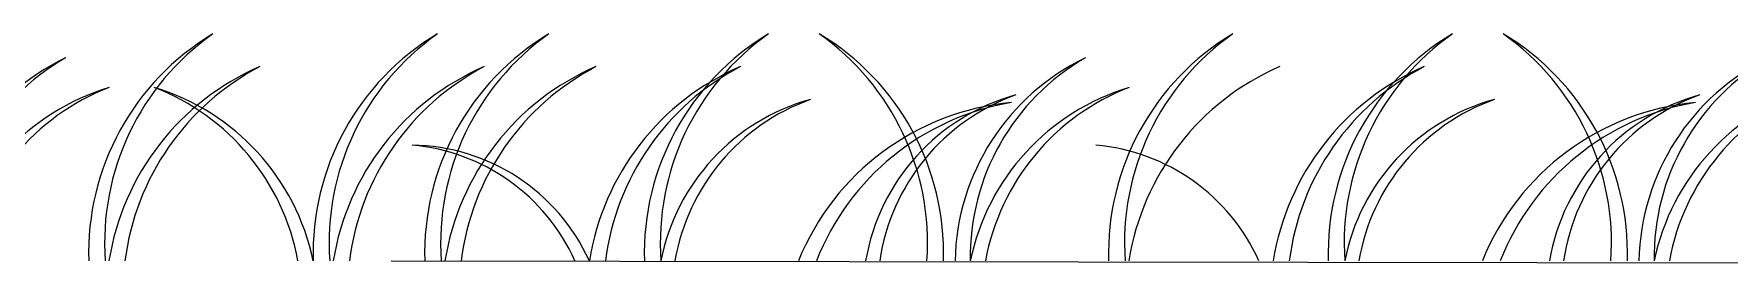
# Model space of a CAD drawing. Header units: millimetres. Extents: x 3633 to 4629, y 3430 to 3787.
# Drawn here: x 4604.2 to 4612.51, y 3463.25 to 3464.4 of the extents above; entities that cross this region are included whole.
import ezdxf

# ---------------------------------------------------------------- set-up
doc = ezdxf.new("R2010")
doc.units = ezdxf.units.MM

# ---------------------------------------------------------------- blocks, each defined once
blk = doc.blocks.new('grass')
at = {"color": 0}
for centre, radius, start, end in [((283.4, 7.6), 250.6, 120.9153, 181.7436), ((299.1, 17.8), 250.6, 125.1975, 184.082), ((498.8, 7.6), 250.6, 120.9153, 181.7436), ((514.5, 17.8), 250.6, 125.1975, 184.082), ((290.9, 7.6), 250.6, 358.2564, 59.0847), ((275.2, 17.8), 250.6, 355.918, 54.8025), ((953.9, 7.6), 250.6, 120.9153, 181.7436), ((969.6, 17.8), 250.6, 125.1975, 184.082), ((1174, 7.6), 250.6, 120.9153, 181.7436), ((1189.7, 17.8), 250.6, 125.1975, 184.082), ((300.2, -39.5), 250.6, 113.3716, 170.93), ((317.1, -31.4), 250.6, 117.6539, 172.7928), ((441.8, -39.5), 250.6, 113.3716, 170.93), ((458.7, -31.4), 250.6, 117.6539, 172.7928), ((778.4, -4.1), 225.6, 115.7068, 178.9593), ((793.3, 3.8), 225.6, 119.989, 180.9593), ((970.7, -39.5), 250.6, 113.3716, 170.93), ((987.6, -31.4), 250.6, 117.6539, 172.7928), ((1190.7, -39.5), 250.6, 113.3716, 170.93), ((1207.6, -31.4), 250.6, 117.6539, 172.7928), ((788.6, -45.9), 225.6, 106.7576, 168.2484), ((804.6, -40.5), 225.6, 111.0398, 169.6613), ((702.6, -45.9), 225.6, 11.7516, 73.2424), ((686.6, -40.5), 225.6, 10.3387, 68.9602), ((465.3, -38.9), 204.5, 105.3788, 169.0232), ((479.8, -34.3), 204.5, 109.661, 170.3333), ((631.6, -94.2), 250.6, 95.3506, 157.9162), ((650.1, -91.8), 250.6, 99.6328, 158.5173), ((666.7, -34.5), 204.5, 105.3788, 170.2977), ((681.3, -29.9), 204.5, 109.661, 171.6027), ((18.2, -79.9), 193.4, 24.414, 89.3231), ((3.8, -79.2), 193.4, 24.1831, 85.0409)]:
    blk.add_arc(centre, radius, start, end, dxfattribs=at)

msp = doc.modelspace()

# ---------------------------------------------------------------- linework, layer by layer
at = {"color": 0}
msp.add_line((4605.9531, 3463.2849), (4626.0996, 3463.2541), dxfattribs=at)
for centre, radius, start, end in [((4607.3702, 3463.3231), 1.2532, 120.91532, 181.7436), ((4607.4487, 3463.3742), 1.2532, 125.19754, 184.08204), ((4608.447, 3463.3231), 1.2532, 120.91532, 181.7436), ((4608.5255, 3463.3742), 1.2532, 125.19754, 184.08204), ((4607.4077, 3463.3231), 1.2532, 358.2564, 59.08468), ((4607.3292, 3463.3742), 1.2532, 355.91796, 54.80246), ((4610.7228, 3463.3231), 1.2532, 120.91532, 181.7436), ((4610.8013, 3463.3742), 1.2532, 125.19754, 184.08204), ((4611.7996, 3463.3231), 1.2532, 120.91532, 181.7436), ((4611.8781, 3463.3742), 1.2532, 125.19754, 184.08204), ((4610.7603, 3463.3231), 1.2532, 358.2564, 59.08468), ((4610.6818, 3463.3742), 1.2532, 355.91796, 54.80246), ((4609.8451, 3463.2645), 1.1279, 115.70682, 178.95931), ((4609.9196, 3463.3038), 1.1279, 119.98904, 180.95928), ((4613.1977, 3463.2645), 1.1279, 115.70682, 178.95931), ((4613.2722, 3463.3038), 1.1279, 119.98904, 180.95928), ((4607.4541, 3463.0874), 1.2532, 113.37164, 170.93), ((4607.5386, 3463.1277), 1.2532, 117.65386, 172.79282), ((4608.1619, 3463.0874), 1.2532, 113.37164, 170.93), ((4608.2464, 3463.1277), 1.2532, 117.65386, 172.79282), ((4610.8066, 3463.0874), 1.2532, 113.37164, 170.93), ((4611.5145, 3463.0874), 1.2532, 113.37164, 170.93), ((4611.599, 3463.1277), 1.2532, 117.65386, 172.79282), ((4609.2866, 3463.1126), 1.0226, 105.37875, 170.29766), ((4609.3594, 3463.1356), 1.0226, 109.66097, 171.60273), ((4609.8961, 3463.0552), 1.1279, 106.7576, 168.24844), ((4609.9759, 3463.0825), 1.1279, 111.03982, 169.66132), ((4612.6392, 3463.1126), 1.0226, 105.37875, 170.29766), ((4612.712, 3463.1356), 1.0226, 109.66097, 171.60273), ((4613.2487, 3463.0552), 1.1279, 106.7576, 168.24844), ((4613.3285, 3463.0825), 1.1279, 111.03982, 169.66132), ((4608.2794, 3463.0902), 1.0226, 105.37875, 169.02323), ((4608.3523, 3463.1132), 1.0226, 109.66097, 170.33326), ((4609.1109, 3462.8138), 1.2532, 95.3506, 157.91619), ((4609.2037, 3462.826), 1.2532, 99.63282, 158.51732), ((4611.632, 3463.0902), 1.0226, 105.37875, 169.02323), ((4611.7049, 3463.1132), 1.0226, 109.66097, 170.33326), ((4612.4635, 3462.8138), 1.2532, 95.3506, 157.91619), ((4612.5563, 3462.826), 1.2532, 99.63282, 158.51732), ((4606.044, 3462.8853), 0.9668, 24.41404, 89.32312), ((4605.9719, 3462.8889), 0.9668, 24.1831, 85.0409), ((4609.3245, 3462.8889), 0.9668, 24.1831, 85.0409)]:
    msp.add_arc(centre, radius, start, end, dxfattribs=at)

# ---------------------------------------------------------------- block references
at = {"color": 0, "xscale": 0.005, "yscale": 0.005, "zscale": 0.005}
msp.add_blockref('grass', (4600.9531, 3463.2849), dxfattribs=at)

doc.saveas('drawing.dxf')
